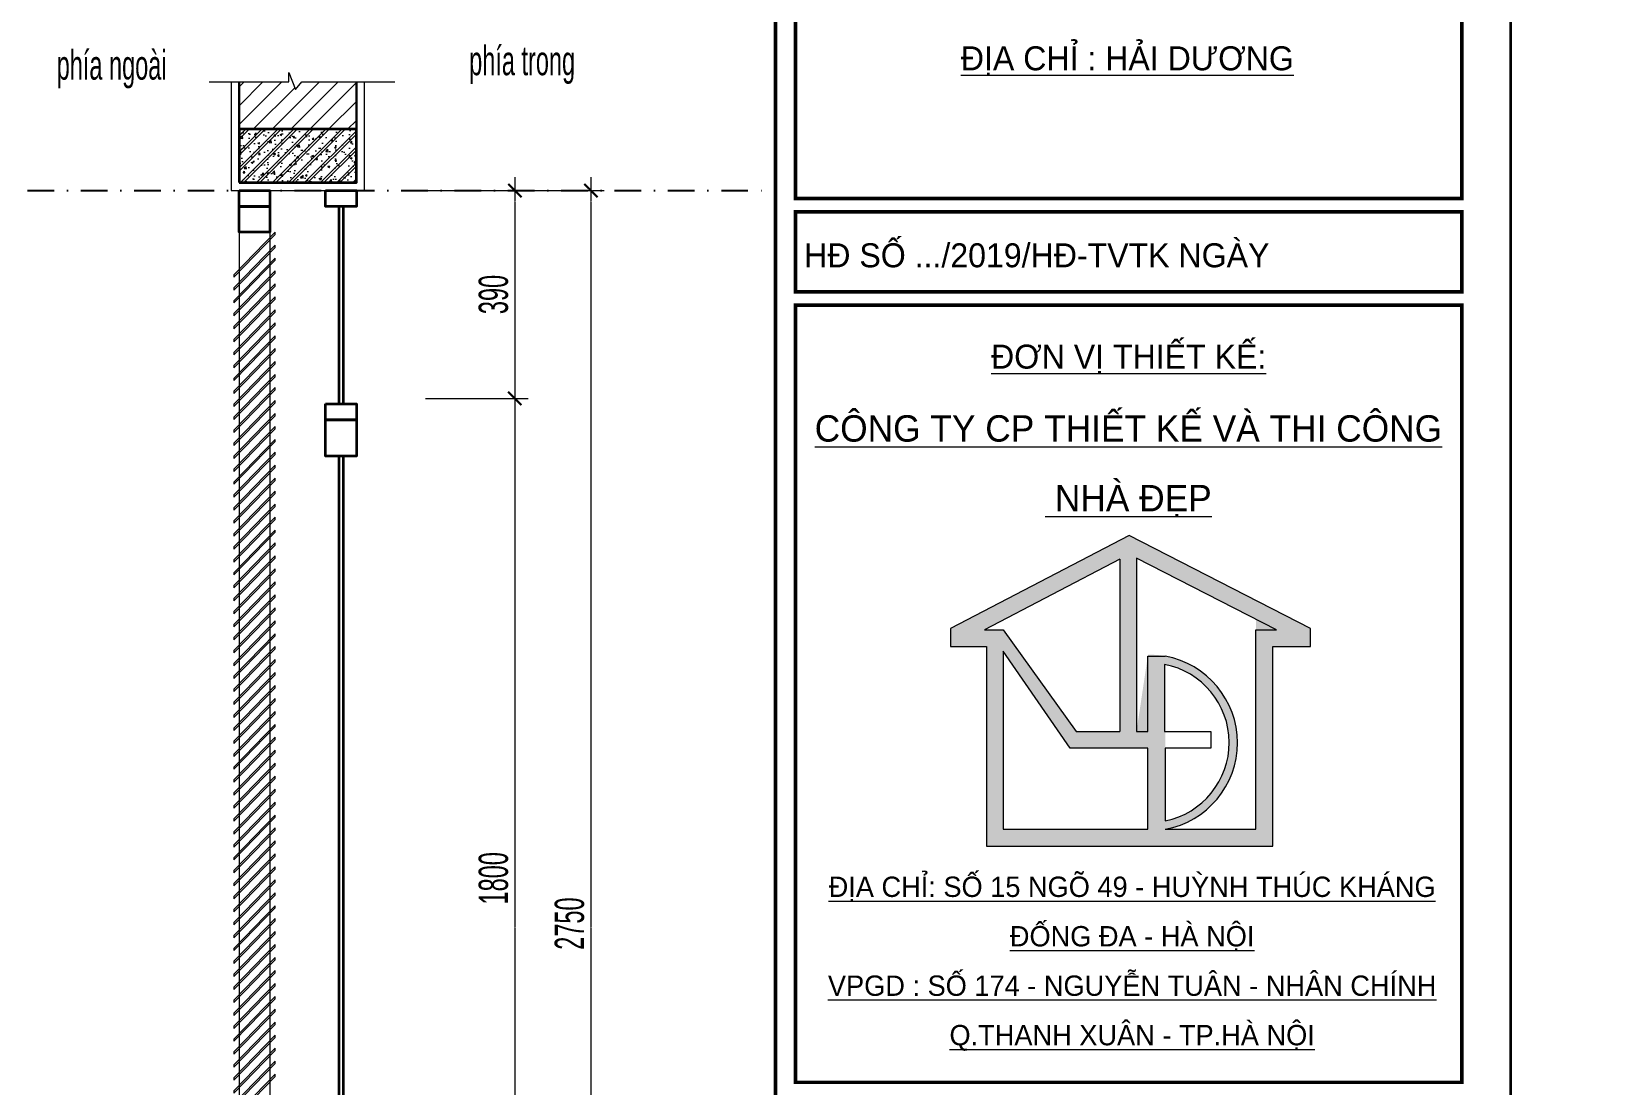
# Model space of a CAD drawing. Header units: inches. Extents: x 274208 to 641690, y -81912 to 129129.
# Drawn here: x 556697 to 559642, y 23488 to 25466 of the extents above; entities that cross this region are included whole.
import ezdxf
from ezdxf.enums import TextEntityAlignment as Align

# ---------------------------------------------------------------- set-up
doc = ezdxf.new("R2010")
doc.units = ezdxf.units.IN
doc.header["$MEASUREMENT"] = 0
doc.header["$PDMODE"] = 3
doc.linetypes.add('DASHDOT', pattern=[1, 0.5, -0.25, 0, -0.25])
doc.linetypes.add('HIDDEN', pattern=[0.375, 0.25, -0.125])
for name, color, linetype, lineweight in [('01.Cut', 255, 'Continuous', 35), ('03.Manh', 251, 'Continuous', 13), ('05.Text', 253, 'Continuous', 18), ('06.betong', 2, 'Continuous', 35), ('08.Dim', 156, 'Continuous', 15), ('09.Hatch', 250, 'Continuous', 5), ('10.Text', 254, 'Continuous', 18), ('11.Khung bo', 32, 'Continuous', 50), ('12.Khung', 36, 'Continuous', 25), ('Kinh', 5, 'Continuous', 35), ('nep', 9, 'Continuous', 15), ('wall', 4, 'Continuous', 9)]:
    doc.layers.add(name, color=color, linetype=linetype, lineweight=lineweight)
doc.layers.add('Tpl_Bound', color=1, linetype='Continuous', plot=False)
doc.layers.add('TRUC', color=250, linetype='DASHDOT')
doc.styles.add('TT5_Text Dim', font='hoatbif.shx', dxfattribs={"width": 0.6})
doc.styles.add('VnAvantH', font='')
doc.styles.get('VnAvantH').set_extended_font_data('.VnAvantH')
doc.dimstyles.new('TT5_Dim 1-25', dxfattribs={"dimscale": 25, "dimtxt": 2.2, "dimasz": 1, "dimexe": 1, "dimexo": 0, "dimgap": 0.5, "dimtad": 1, "dimdec": 0, "dimzin": 0, "dimdsep": 46, "dimtxsty": 'TT5_Text Dim', "dimblk": 'ARCHTICK', "dimcen": 0, "dimdle": 1, "dimclrd": 256, "dimclre": 256, "dimclrt": 1, "dimadec": 0, "dimazin": 0, "dimtfac": 0.015, "dimtdec": 0, "dimtix": 1, "dimtmove": 2, "dimatfit": 3, "dimldrblk": 'DOT', "dimfxl": 1, "dimtolj": 1, "dimtzin": 0, "dimlwd": -1, "dimlwe": -1, "dimarcsym": 1})

# ---------------------------------------------------------------- blocks, each defined once
blk = doc.blocks.new('100')
at = {"layer": '05.Text'}
h = blk.add_hatch(color=3, dxfattribs=at)
h.paths.add_polyline_path([(1897375, -927367), (1897375, -927501), (1897646, -927501), (1897646, -928998), (1898856, -928998), (1899794, -928998), (1899794, -927501), (1900078, -927501), (1900078, -927366), (1898717, -926668)])
h.paths.add_polyline_path([(1898772, -928138), (1898858, -927562, -0.921492), (1898987, -928872), (1899668, -928872), (1899668, -927297), (1898772, -926837)], flags=16)
h.paths.add_polyline_path([(1898646, -926846), (1898646, -928138), (1898318, -928138), (1897771, -927375), (1897631, -927375)], flags=16)
h.paths.add_polyline_path([(1898982, -927636, -0.822042), (1898987, -928808), (1898987, -928139), (1898982, -928139)], flags=16)
h.paths.add_polyline_path([(1897771, -927537), (1898273, -928265), (1898856, -928265), (1898856, -928872), (1897771, -928872)], flags=16)
for p, q in [((1898717, -926668), (1897375, -927367)), ((1900078, -927366), (1898717, -926668)), ((1898646, -926846), (1897631, -927375)), ((1898646, -926846), (1898646, -928138)), ((1899821, -927376), (1898772, -926837)), ((1898772, -926837), (1898772, -928138)), ((1897375, -927367), (1897375, -927501)), ((1897631, -927375), (1897771, -927375)), ((1897771, -927375), (1897771, -927375)), ((1897771, -927375), (1898318, -928138)), ((1899668, -928872), (1899668, -927376)), ((1899668, -927376), (1899821, -927376)), ((1900078, -927501), (1900078, -927366)), ((1897375, -927501), (1897646, -927501)), ((1897646, -927501), (1897646, -928998)), ((1899794, -928998), (1899794, -927501)), ((1899794, -927501), (1900078, -927501)), ((1897771, -927537), (1897771, -928872)), ((1898273, -928265), (1897771, -927537)), ((1898856, -928138), (1898856, -927573)), ((1898856, -928138), (1898856, -927573)), ((1898856, -927573), (1898987, -927573)), ((1898982, -927636), (1898982, -928139)), ((1898318, -928138), (1898646, -928138)), ((1898772, -928138), (1898856, -928138)), ((1898982, -928139), (1899330, -928139)), ((1899330, -928139), (1899330, -928265)), ((1898856, -928265), (1898273, -928265)), ((1898856, -928872), (1898856, -928265)), ((1899330, -928265), (1898987, -928265)), ((1898987, -928265), (1898987, -928808)), ((1897771, -928872), (1898856, -928872)), ((1898987, -928872), (1899668, -928872)), ((1897646, -928998), (1898856, -928998)), ((1898856, -928998), (1899794, -928998))]:
    blk.add_line(p, q, dxfattribs=at)
for radius, start, end in [(660, 280.3316, 79.6684), (598, 281.4298, 79.1164)]:
    blk.add_arc((1898869, -928223), radius, start, end, dxfattribs=at)
at = {"layer": '11.Khung bo', "const_width": 26.7}
for points in [[(1860913, -945240), (1860913, -916940), (1896063, -916940), (1896063, -945240)], [(1896213, -924140), (1901213, -924140), (1901213, -920240), (1896213, -920240)], [(1896213, -924840), (1901213, -924840), (1901213, -924240), (1896213, -924240)], [(1896213, -930771), (1901213, -930771), (1901213, -924940), (1896213, -924940)]]:
    blk.add_lwpolyline(points, close=True, dxfattribs=at)
at = {"layer": '12.Khung', "color": 1}
blk.add_lwpolyline([(1901579, -945940), (1901579, -916240), (1859580, -916240), (1859580, -945940)], close=True, dxfattribs=at)
at = {"layer": '05.Text', "style": 'VnAvantH'}
for s, height, p in [('%%U®Þa chØ : H¶I D¦¥NG', 180, (1898703, -923178)), ('%%U®¬n vÞ thiÕt kÕ:', 180, (1898713, -925416)), ('%%Uc«ng ty cp thiÕt kÕ vµ thi c«ng', 198, (1898711, -925964)), ('%%U nhµ ®Ñp', 198, (1898711, -926487)), ('%%U®Þa chØ: sè 15 ngâ 49 - huúnh thóc kh¸ng', 152.46, (1898739, -929380)), ('%%U®èng ®a - hµ néi', 152.46, (1898739, -929751)), ('%%Uvpgd : sè 174 - nguyÔn tu©n - nh©n chÝnh', 152.46, (1898739, -930122)), ('%%Uq.thanh xu©n - tp.hµ néi', 152.46, (1898739, -930493))]:
    blk.add_text(s, height=height, dxfattribs=at).set_placement(p, align=Align.CENTER)
blk.add_text('H§ sè .../2019/H§-TVTK ngµy ', height=180, dxfattribs=at).set_placement((1898057, -924540), align=Align.MIDDLE)
blk = doc.blocks.new('_ARCHTICK')
at = {"color": 0, "linetype": 'ByBlock', "const_width": 0.15}
blk.add_lwpolyline([(-0.5, -0.5), (0.5, 0.5)], dxfattribs=at)
blk = doc.blocks.new('*D1023')
at = {"layer": '08.Dim', "linetype": 'HIDDEN', "transparency": 16777216}
for p, q in [((557603.4, 25192.3), (557603.4, 24752.3)), ((557435.6, 25167.3), (557628.4, 25167.3)), ((557435.6, 24777.3), (557628.4, 24777.3))]:
    blk.add_line(p, q, dxfattribs=at)
at = {"layer": 'Defpoints', "color": 0, "linetype": 'HIDDEN', "transparency": 16777216}
for p in [(557435.6, 25167.3), (557435.6, 24777.3), (557603.4, 24777.3)]:
    blk.add_point(p, dxfattribs=at)
at = {"layer": '08.Dim', "linetype": 'HIDDEN', "transparency": 16777216, "xscale": 25, "yscale": 25, "zscale": 25}
for p, rotation in [((557603.4, 25167.3), 90), ((557603.4, 24777.3), 270)]:
    blk.add_blockref('_ARCHTICK', p, dxfattribs=dict(at, rotation=rotation))
at = {"layer": '08.Dim', "color": 1, "linetype": 'HIDDEN', "transparency": 16777216, "insert": (557563.4, 24972.3), "char_height": 55, "attachment_point": 5, "rotation": 90, "style": 'TT5_Text Dim'}
blk.add_mtext('\\A1;390', dxfattribs=at)
blk = doc.blocks.new('_DOT')
at = {"color": 1, "linetype": 'ByBlock'}
blk.add_line((-0.5, 0), (-1, 0), dxfattribs=at)
at = {"color": 1, "linetype": 'ByBlock', "const_width": 0.5}
blk.add_lwpolyline([(-0.25, 0, 1), (0.25, 0, 1)], format="xyb", close=True, dxfattribs=at)
blk = doc.blocks.new('*D1024')
at = {"layer": '08.Dim', "linetype": 'HIDDEN', "transparency": 16777216}
for p, q in [((557603.4, 24802.3), (557603.4, 22952.3)), ((557435.6, 24777.3), (557628.4, 24777.3)), ((557435.6, 22977.3), (557628.4, 22977.3))]:
    blk.add_line(p, q, dxfattribs=at)
at = {"layer": 'Defpoints', "color": 0, "linetype": 'HIDDEN', "transparency": 16777216}
for p in [(557435.6, 24777.3), (557435.6, 22977.3), (557603.4, 22977.3)]:
    blk.add_point(p, dxfattribs=at)
at = {"layer": '08.Dim', "linetype": 'HIDDEN', "transparency": 16777216, "xscale": 25, "yscale": 25, "zscale": 25}
for p, rotation in [((557603.4, 24777.3), 90), ((557603.4, 22977.3), 270)]:
    blk.add_blockref('_ARCHTICK', p, dxfattribs=dict(at, rotation=rotation))
at = {"layer": '08.Dim', "color": 1, "linetype": 'HIDDEN', "transparency": 16777216, "insert": (557563.4, 23877.3), "char_height": 55, "attachment_point": 5, "rotation": 90, "style": 'TT5_Text Dim'}
blk.add_mtext('\\A1;1800', dxfattribs=at)
blk = doc.blocks.new('*D1026')
at = {"layer": '08.Dim', "linetype": 'HIDDEN', "transparency": 16777216}
for p, q in [((557746, 25192.3), (557746, 22392.3)), ((557435.6, 25167.3), (557771, 25167.3)), ((557435.6, 22417.3), (557771, 22417.3))]:
    blk.add_line(p, q, dxfattribs=at)
at = {"layer": 'Defpoints', "color": 0, "linetype": 'HIDDEN', "transparency": 16777216}
for p in [(557435.6, 25167.3), (557435.6, 22417.3), (557746, 22417.3)]:
    blk.add_point(p, dxfattribs=at)
at = {"layer": '08.Dim', "linetype": 'HIDDEN', "transparency": 16777216, "xscale": 25, "yscale": 25, "zscale": 25}
for p, rotation in [((557746, 25167.3), 90), ((557746, 22417.3), 270)]:
    blk.add_blockref('_ARCHTICK', p, dxfattribs=dict(at, rotation=rotation))
at = {"layer": '08.Dim', "color": 1, "linetype": 'HIDDEN', "transparency": 16777216, "insert": (557706, 23792.3), "char_height": 55, "attachment_point": 5, "rotation": 90, "style": 'TT5_Text Dim'}
blk.add_mtext('\\A1;2750', dxfattribs=at)

msp = doc.modelspace()

# ---------------------------------------------------------------- hatches: boundary and pattern name
at = {"layer": '09.Hatch', "ltscale": 0.5}
h = msp.add_hatch(dxfattribs=at)
h.set_pattern_fill('ANSI31', color=256, scale=200, angle=90, style=0)
h.set_pattern_definition([(225, (557885.792, 30934.427), (-17.67767, 17.67767), [])])
h.paths.add_polyline_path([(557086.1, 25282.3), (557086.1, 25371.1), (557179.6, 25371.1), (557179.6, 25389), (557192, 25356.7), (557203.8, 25371.1), (557306.1, 25371.1), (557306.1, 25282.3)])
at = {"layer": '09.Hatch'}
h = msp.add_hatch(dxfattribs=at)
h.set_pattern_fill('BTONG1', color=256, scale=5, double=1, pattern_type=2)
h.set_pattern_definition([(50, (346462.377, 139502.37), (35.863009, -3.1376067), [3.75, -41.25]), (355, (346462.377, 139502.37), (-6.9375667, 37.6096067), [3, -33]), (100.4514, (346465.365, 139502.11), (28.925469, 34.471977), [3.1870095, -35.0571056]), (46.1842, (346462.377, 139512.37), (53.3620524, -8.275951), [5.625, -61.875]), (96.6356, (346466.824, 139511.68), (46.733135, 48.705894), [4.780514, -52.58565]), (351.1842, (346462.377, 139512.37), (46.733097, 48.70593), [4.5, -49.5]), (21, (346467.377, 139509.87), (29.8453526, -20.1309445), [3.75, -41.25]), (326, (346467.377, 139509.87), (12.1657666, 36.257502), [3, -33]), (71.4514, (346469.864, 139508.193), (42.0111314, 16.126525), [3.1870095, -35.0571056]), (37.5, (346462.377, 139502.37), (0.6079928, 16.6446927), [0, -32.6, 0, -33.5, 0, -33.125]), (7.5, (346462.377, 139502.37), (13.1534769, 19.7205856), [0, -19.1, 0, -31.85, 0, -12.625]), (327.5, (346451.227, 139502.37), (26.6911218, -1.1277436), [0, -12.5, 0, -39, 0, -51.75]), (317.5, (346446.227, 139502.37), (29.1593085, 5.0052491), [0, -16.25, 0, -25.9, 0, -36.75]), (45, (346462.377, 139502.37), (-15.0260191, 15.0260191), []), (45, (346462.377, 139508.495), (-15.0260191, 15.0260191), [])])
h.paths.add_polyline_path([(557086.1, 25182.3), (557306.1, 25182.3), (557306.1, 25282.3), (557086.1, 25282.3)])

# ---------------------------------------------------------------- linework, layer by layer
at = {"layer": '01.Cut'}
for points in [[(557086.1, 25167.3), (557144.1, 25167.3), (557144.1, 25137.3), (557086.1, 25137.3)], [(557248.1, 25167.3), (557306.1, 25167.3), (557306.1, 25137.3), (557248.1, 25137.3)], [(557086.1, 25137.3), (557144.1, 25137.3), (557144.1, 25089.3), (557086.1, 25089.3)], [(557248.1, 24767.3), (557306.1, 24767.3), (557306.1, 24737.3), (557248.1, 24737.3)], [(557248.1, 24737.3), (557306.1, 24737.3), (557306.1, 24669.3), (557248.1, 24669.3)]]:
    msp.add_lwpolyline(points, close=True, dxfattribs=at)
at = {"layer": '03.Manh'}
for points in [[(557076.1, 25005), (557154.1, 25085), (557154.1, 25089.3), (557076.1, 25009.3), (557076.1, 25005)], [(557076.1, 24980.7), (557154.1, 25060.7), (557154.1, 25065), (557076.1, 24985), (557076.1, 24980.7)], [(557086.1, 25089.3), (557086.1, 22495.3)], [(557144.1, 25089.3), (557144.1, 22495.3)], [(557076.1, 24956.4), (557154.1, 25036.4), (557154.1, 25040.7), (557076.1, 24960.7), (557076.1, 24956.4)], [(557076.1, 24932.1), (557154.1, 25012.1), (557154.1, 25016.4), (557076.1, 24936.4), (557076.1, 24932.1)], [(557076.1, 24907.8), (557154.1, 24987.8), (557154.1, 24992.1), (557076.1, 24912.1), (557076.1, 24907.8)], [(557076.1, 24883.5), (557154.1, 24963.5), (557154.1, 24967.8), (557076.1, 24887.8), (557076.1, 24883.5)], [(557076.1, 24859.2), (557154.1, 24939.2), (557154.1, 24943.5), (557076.1, 24863.5), (557076.1, 24859.2)], [(557076.1, 24835), (557154.1, 24915), (557154.1, 24919.2), (557076.1, 24839.2), (557076.1, 24835)], [(557076.1, 24810.7), (557154.1, 24890.7), (557154.1, 24895), (557076.1, 24815), (557076.1, 24810.7)], [(557076.1, 24786.4), (557154.1, 24866.4), (557154.1, 24870.7), (557076.1, 24790.7), (557076.1, 24786.4)], [(557076.1, 24762.1), (557154.1, 24842.1), (557154.1, 24846.4), (557076.1, 24766.4), (557076.1, 24762.1)], [(557076.1, 24737.8), (557154.1, 24817.8), (557154.1, 24822.1), (557076.1, 24742.1), (557076.1, 24737.8)], [(557076.1, 24713.5), (557154.1, 24793.5), (557154.1, 24797.8), (557076.1, 24717.8), (557076.1, 24713.5)], [(557076.1, 24689.2), (557154.1, 24769.2), (557154.1, 24773.5), (557076.1, 24693.5), (557076.1, 24689.2)], [(557076.1, 24664.9), (557154.1, 24744.9), (557154.1, 24749.2), (557076.1, 24669.2), (557076.1, 24664.9)], [(557076.1, 24640.6), (557154.1, 24720.6), (557154.1, 24724.9), (557076.1, 24644.9), (557076.1, 24640.6)], [(557076.1, 24616.3), (557154.1, 24696.3), (557154.1, 24700.6), (557076.1, 24620.6), (557076.1, 24616.3)], [(557076.1, 24592), (557154.1, 24672), (557154.1, 24676.3), (557076.1, 24596.3), (557076.1, 24592)], [(557076.1, 24567.7), (557154.1, 24647.7), (557154.1, 24652), (557076.1, 24572), (557076.1, 24567.7)], [(557076.1, 24543.4), (557154.1, 24623.4), (557154.1, 24627.7), (557076.1, 24547.7), (557076.1, 24543.4)], [(557076.1, 24519.1), (557154.1, 24599.1), (557154.1, 24603.4), (557076.1, 24523.4), (557076.1, 24519.1)], [(557076.1, 24494.8), (557154.1, 24574.8), (557154.1, 24579.1), (557076.1, 24499.1), (557076.1, 24494.8)], [(557076.1, 24470.5), (557154.1, 24550.5), (557154.1, 24554.8), (557076.1, 24474.8), (557076.1, 24470.5)], [(557076.1, 24446.2), (557154.1, 24526.2), (557154.1, 24530.5), (557076.1, 24450.5), (557076.1, 24446.2)], [(557076.1, 24421.9), (557154.1, 24501.9), (557154.1, 24506.2), (557076.1, 24426.2), (557076.1, 24421.9)], [(557076.1, 24397.6), (557154.1, 24477.6), (557154.1, 24481.9), (557076.1, 24401.9), (557076.1, 24397.6)], [(557076.1, 24373.3), (557154.1, 24453.3), (557154.1, 24457.6), (557076.1, 24377.6), (557076.1, 24373.3)], [(557076.1, 24349), (557154.1, 24429), (557154.1, 24433.3), (557076.1, 24353.3), (557076.1, 24349)], [(557076.1, 24324.7), (557154.1, 24404.7), (557154.1, 24409), (557076.1, 24329), (557076.1, 24324.7)], [(557076.1, 24300.4), (557154.1, 24380.4), (557154.1, 24384.7), (557076.1, 24304.7), (557076.1, 24300.4)], [(557076.1, 24276.1), (557154.1, 24356.1), (557154.1, 24360.4), (557076.1, 24280.4), (557076.1, 24276.1)], [(557076.1, 24251.8), (557154.1, 24331.8), (557154.1, 24336.1), (557076.1, 24256.1), (557076.1, 24251.8)], [(557076.1, 24227.5), (557154.1, 24307.5), (557154.1, 24311.8), (557076.1, 24231.8), (557076.1, 24227.5)], [(557076.1, 24203.2), (557154.1, 24283.2), (557154.1, 24287.5), (557076.1, 24207.5), (557076.1, 24203.2)], [(557076.1, 24178.9), (557154.1, 24258.9), (557154.1, 24263.2), (557076.1, 24183.2), (557076.1, 24178.9)], [(557076.1, 24154.6), (557154.1, 24234.6), (557154.1, 24238.9), (557076.1, 24158.9), (557076.1, 24154.6)], [(557076.1, 24130.3), (557154.1, 24210.3), (557154.1, 24214.6), (557076.1, 24134.6), (557076.1, 24130.3)], [(557076.1, 24106), (557154.1, 24186), (557154.1, 24190.3), (557076.1, 24110.3), (557076.1, 24106)], [(557076.1, 24081.7), (557154.1, 24161.7), (557154.1, 24166), (557076.1, 24086), (557076.1, 24081.7)], [(557076.1, 24057.4), (557154.1, 24137.4), (557154.1, 24141.7), (557076.1, 24061.7), (557076.1, 24057.4)], [(557076.1, 24033.1), (557154.1, 24113.1), (557154.1, 24117.4), (557076.1, 24037.4), (557076.1, 24033.1)], [(557076.1, 24008.8), (557154.1, 24088.8), (557154.1, 24093.1), (557076.1, 24013.1), (557076.1, 24008.8)], [(557076.1, 23984.5), (557154.1, 24064.5), (557154.1, 24068.8), (557076.1, 23988.8), (557076.1, 23984.5)], [(557076.1, 23960.2), (557154.1, 24040.2), (557154.1, 24044.5), (557076.1, 23964.5), (557076.1, 23960.2)], [(557076.1, 23935.9), (557154.1, 24015.9), (557154.1, 24020.2), (557076.1, 23940.2), (557076.1, 23935.9)], [(557076.1, 23911.7), (557154.1, 23991.7), (557154.1, 23995.9), (557076.1, 23915.9), (557076.1, 23911.7)], [(557076.1, 23887.4), (557154.1, 23967.4), (557154.1, 23971.7), (557076.1, 23891.7), (557076.1, 23887.4)], [(557076.1, 23863.1), (557154.1, 23943.1), (557154.1, 23947.4), (557076.1, 23867.4), (557076.1, 23863.1)], [(557076.1, 23838.8), (557154.1, 23918.8), (557154.1, 23923.1), (557076.1, 23843.1), (557076.1, 23838.8)], [(557076.1, 23814.5), (557154.1, 23894.5), (557154.1, 23898.8), (557076.1, 23818.8), (557076.1, 23814.5)], [(557076.1, 23790.2), (557154.1, 23870.2), (557154.1, 23874.5), (557076.1, 23794.5), (557076.1, 23790.2)], [(557076.1, 23765.9), (557154.1, 23845.9), (557154.1, 23850.2), (557076.1, 23770.2), (557076.1, 23765.9)], [(557076.1, 23741.6), (557154.1, 23821.6), (557154.1, 23825.9), (557076.1, 23745.9), (557076.1, 23741.6)], [(557076.1, 23717.3), (557154.1, 23797.3), (557154.1, 23801.6), (557076.1, 23721.6), (557076.1, 23717.3)], [(557076.1, 23693), (557154.1, 23773), (557154.1, 23777.3), (557076.1, 23697.3), (557076.1, 23693)], [(557076.1, 23668.7), (557154.1, 23748.7), (557154.1, 23753), (557076.1, 23673), (557076.1, 23668.7)], [(557076.1, 23644.4), (557154.1, 23724.4), (557154.1, 23728.7), (557076.1, 23648.7), (557076.1, 23644.4)], [(557076.1, 23620.1), (557154.1, 23700.1), (557154.1, 23704.4), (557076.1, 23624.4), (557076.1, 23620.1)], [(557076.1, 23595.8), (557154.1, 23675.8), (557154.1, 23680.1), (557076.1, 23600.1), (557076.1, 23595.8)], [(557076.1, 23571.5), (557154.1, 23651.5), (557154.1, 23655.8), (557076.1, 23575.8), (557076.1, 23571.5)], [(557076.1, 23547.2), (557154.1, 23627.2), (557154.1, 23631.5), (557076.1, 23551.5), (557076.1, 23547.2)], [(557076.1, 23522.9), (557154.1, 23602.9), (557154.1, 23607.2), (557076.1, 23527.2), (557076.1, 23522.9)], [(557076.1, 23498.6), (557154.1, 23578.6), (557154.1, 23582.9), (557076.1, 23502.9), (557076.1, 23498.6)], [(557076.1, 23474.3), (557154.1, 23554.3), (557154.1, 23558.6), (557076.1, 23478.6), (557076.1, 23474.3)], [(557076.1, 23450), (557154.1, 23530), (557154.1, 23534.3), (557076.1, 23454.3), (557076.1, 23450)], [(557076.1, 23425.7), (557154.1, 23505.7), (557154.1, 23510), (557076.1, 23430), (557076.1, 23425.7)]]:
    msp.add_lwpolyline(points, dxfattribs=at)
at = {"layer": '06.betong'}
msp.add_lwpolyline([(557086.1, 25182.3), (557306.1, 25182.3), (557306.1, 25282.3), (557086.1, 25282.3)], close=True, dxfattribs=at)
at = {"layer": 'Kinh', "ltscale": 0.5}
for p, q in [((557273.1, 25137.3), (557273.1, 24767.3)), ((557281.1, 25137.3), (557281.1, 24767.3)), ((557273.1, 24669.3), (557273.1, 23065.3)), ((557281.1, 24669.3), (557281.1, 23065.3))]:
    msp.add_line(p, q, dxfattribs=at)
at = {"layer": 'nep', "ltscale": 0.5}
msp.add_lwpolyline([(557029.7, 25371.1), (557179.6, 25371.1), (557179.6, 25389), (557192, 25356.7), (557203.8, 25371.1), (557378, 25371.1)], dxfattribs=at)
at = {"layer": 'nep'}
msp.add_lwpolyline([(557071.1, 25371.1), (557071.1, 25167.3), (557321.1, 25167.3), (557321.1, 25371.1)], dxfattribs=at)
at = {"layer": 'Tpl_Bound', "color": 1}
for points in [[(548971.4, 19702.4), (548971.4, 27127.3), (559471.3, 27127.3), (559471.3, 19702.4)], [(559471.3, 19702.4), (559471.3, 27127.3), (569971.2, 27127.3), (569971.2, 19702.4)]]:
    msp.add_lwpolyline(points, close=True, dxfattribs=at)
at = {"layer": 'TRUC', "ltscale": 100}
msp.add_lwpolyline([(553686.4, 25167.3), (558068.1, 25167.3)], dxfattribs=at)
at = {"layer": 'wall', "color": 0, "lineweight": 30}
msp.add_lwpolyline([(557306.1, 25371.1), (557306.1, 25282.3), (557086.1, 25282.3), (557086.1, 25371.1)], dxfattribs=at)

# ---------------------------------------------------------------- block references
at = {"layer": '05.Text', "xscale": 0.25, "yscale": 0.25, "zscale": 0.25}
for p in [(84076.5, 256187.3), (94576.4, 256187.3)]:
    msp.add_blockref('100', p, dxfattribs=at)

# ---------------------------------------------------------------- texts
at = {"layer": '10.Text', "char_height": 55, "attachment_point": 6, "style": 'TT5_Text Dim'}
for s, insert in [('phÝa ngoµi', (556950.1, 25394.5)), ('phÝa trong', (557716.4, 25402.8))]:
    msp.add_mtext(s, dxfattribs=dict(at, insert=insert))

# ---------------------------------------------------------------- dimensions: what is measured, and where the dimension line sits
at = {"layer": '08.Dim', "linetype": 'HIDDEN'}
for base, p1, p2, picture, middle in [((557603.4, 24777.3), (557435.6, 25167.3), (557435.6, 24777.3), '*D1023', (557563.4, 24972.3)), ((557746, 22417.3), (557435.6, 25167.3), (557435.6, 22417.3), '*D1026', (557706, 23792.3)), ((557603.4, 22977.3), (557435.6, 24777.3), (557435.6, 22977.3), '*D1024', (557563.4, 23877.3))]:
    dim = msp.add_linear_dim(base=base, p1=p1, p2=p2, angle=90, dimstyle='TT5_Dim 1-25', dxfattribs=at)
    dim.commit()
    dim.dimension.update_dxf_attribs({"geometry": picture, "text_midpoint": middle})

doc.saveas('drawing.dxf')
